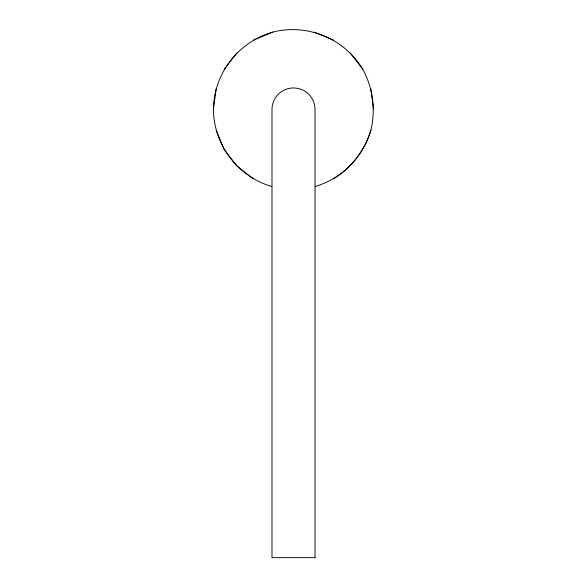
<?xml version="1.0" encoding="UTF-8"?>
<svg xmlns="http://www.w3.org/2000/svg" width="587" height="587" viewBox="0 0 587 587"><rect width="100%" height="100%" fill="white"/><g stroke="black" fill="none" stroke-linecap="round" stroke-linejoin="round"><path stroke-width="0.88" d="M213.426 109.475L216.155 88.747M370.845 130.197C363.148 156.964 341.847 178.683 315.08 186.519M224.153 69.435L236.877 52.852M333.563 178.866C351.562 167.765 364.835 150.47 370.896 130.211C375.775 109.637 372.928 88.021 362.891 69.413C344.437 38.529 307.647 23.297 272.764 32.08C238.161 41.912 213.917 73.507 213.375 109.475C213.837 144.857 237.808 176.79 271.92 186.519M253.459 40.129L272.779 32.131M314.221 32.131L333.541 40.129M253.459 178.822L236.877 166.092L224.153 149.509L216.155 130.197M350.123 52.852L362.847 69.435M370.845 88.747L373.574 109.475M315.014 557.65L271.986 557.65L271.986 109.475A21.514 21.514 0 0 1 293.5 87.962A21.514 21.514 0 0 1 315.014 109.475L315.014 557.65"/></g></svg>
